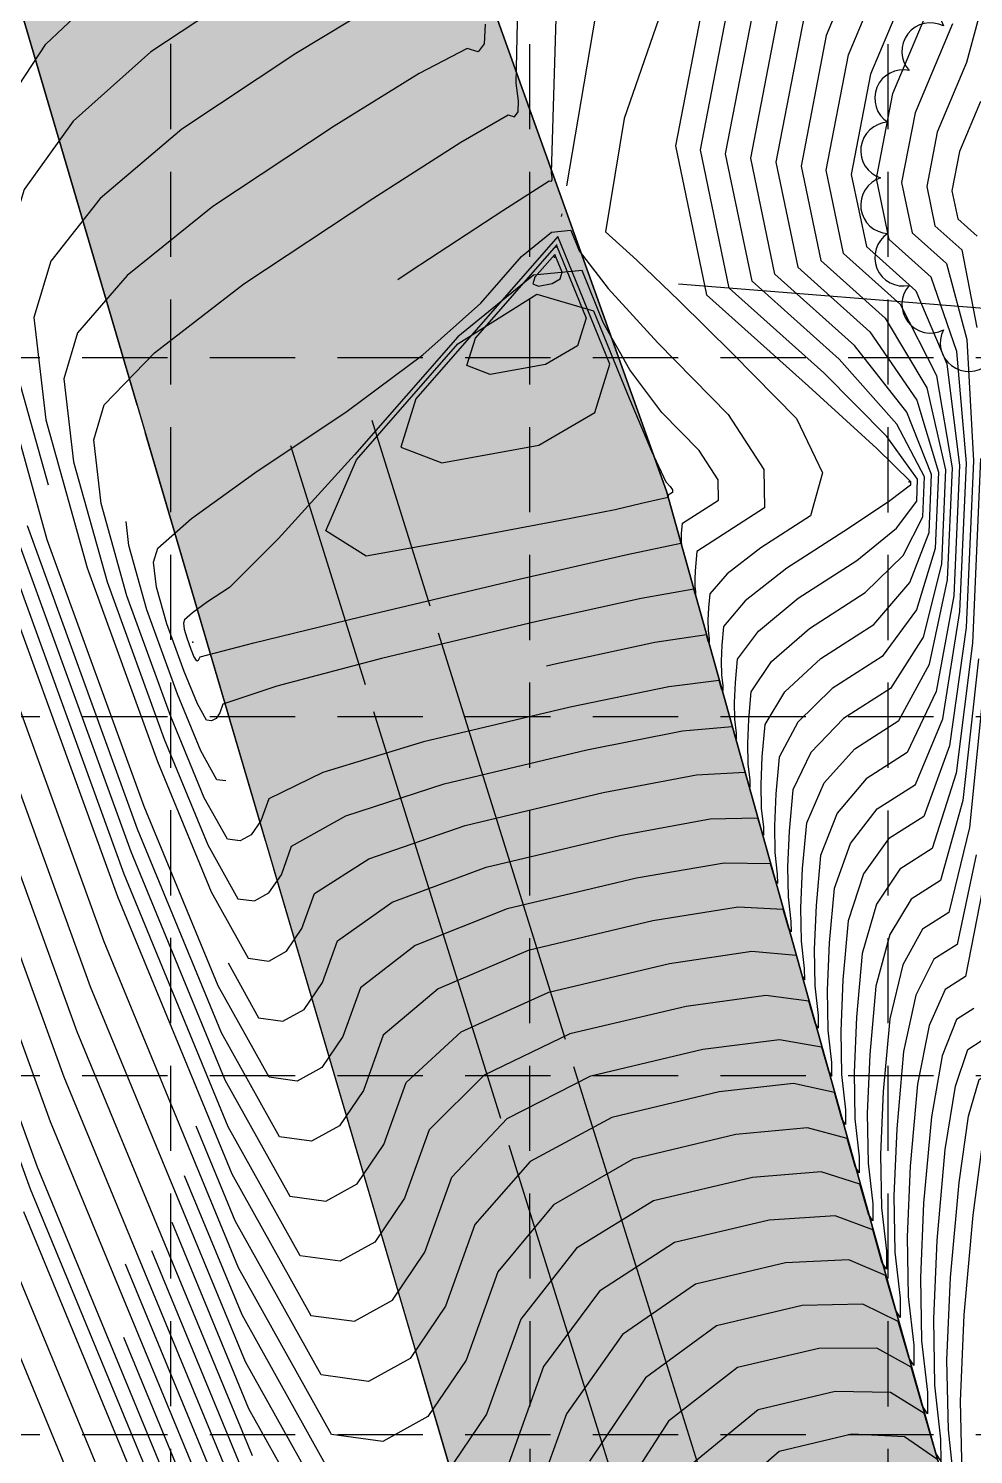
# Model space of a CAD drawing. Header units: feet. Extents: x 4829 to 5337, y 4560 to 5371.
# Drawn here: x 4926.3 to 4959.6, y 5040.7 to 5091 of the extents above; entities that cross this region are included whole.
import ezdxf

# ---------------------------------------------------------------- set-up
doc = ezdxf.new("R2010")
doc.units = ezdxf.units.FT
doc.header["$LTSCALE"] = 20
doc.header["$MEASUREMENT"] = 0
doc.header["$PDSIZE"] = 0.5
for name, pattern in [('HIDDEN', [0.375, 0.25, -0.125]), ('Prop.Base$0$CREEK', [1.2, 1, -0.05, 0, -0.05, 0, -0.05, 0, -0.05]), ('Prop.Base$0$DASHED', [0.8, 0.75, -0.05])]:
    doc.linetypes.add(name, pattern=pattern)
for name, color, linetype in [('EC', 43, 'CONTINUOUS'), ('GRID', 254, 'HIDDEN'), ('Prop.Base$0$CREEK', 9, 'Prop.Base$0$CREEK'), ('Prop.Base$0$EPVMT', 8, 'Prop.Base$0$DASHED'), ('Prop.Base$0$EWAT', 150, 'Prop.Base$0$DASHED'), ('Prop.Base$0$INFO', 7, 'CONTINUOUS'), ('Prop.Base$0$PLINE', 7, 'CONTINUOUS'), ('Prop.Base$0$PTgsr2', 5, 'CONTINUOUS'), ('Prop.Base$0$RIPRAP', 255, 'CONTINUOUS'), ('Prop.Base$0$TREE', 72, 'CONTINUOUS')]:
    doc.layers.add(name, color=color, linetype=linetype)

msp = doc.modelspace()

# ---------------------------------------------------------------- hatches: boundary and pattern name
at = {"layer": 'Prop.Base$0$RIPRAP'}
h = msp.add_hatch(dxfattribs=at)
h.set_pattern_fill('GRAVEL', scale=10, style=0)
h.set_pattern_definition([(228.0128, (337.9355, 334.07834), (-79.99998232, -90.00001342), [1.34536, -133.19088]), (184.9697, (337.0355, 333.07834), (120.000010515, 9.99991307), [2.30868, -228.55925]), (132.5104, (334.7355, 332.87834), (99.999907183, -110.00008674), [1.62788, -161.16032]), (267.2737, (330.8355, 330.37834), (9.999960177, 200.00000295), [2.10238, -208.13558]), (292.8337, (330.7355, 328.27834), (-50.000099054, 119.999964118), [2.06155, -204.09373]), (357.2737, (331.5355, 326.37834), (-200.00000295, 9.999960177), [2.10238, -208.13558]), (37.6942, (333.6355, 326.27834), (-130.000073456, -99.999904052), [2.78029, -275.24849]), (72.2553, (335.8355, 327.97834), (70.000107627, 219.999962312), [2.62488, -259.86321]), (121.4296, (336.6355, 330.47834), (-80.000082342, 129.999950365), [2.1095, -208.84073]), (175.2364, (335.5355, 332.2783), (110.00000946, -9.99991533), [2.40832, -118.00763]), (222.3974, (333.1355, 332.47834), (-120.00007351, -109.99992082), [3.11448, -308.33375]), (138.8141, (340.7355, 330.2783), (-70.00002947, 59.99997313), [1.06301, -105.23844]), (171.4692, (339.9355, 330.97834), (129.999982848, -20.0000791), [2.02237, -200.21511]), (225, (337.9355, 331.278), (-1e-14, -10.000003), [1.41421, -12.72792]), (203.1986, (337.2355, 332.4783), (49.9999973, 20.00001325), [0.76158, -75.39615]), (291.8014, (336.5355, 332.1783), (-9.9999991, 30.00000273), [1.07703, -52.77462]), (30.9638, (336.9355, 331.1783), (29.99998022, 20.00002484), [1.74929, -56.56023]), (161.5651, (338.4355, 332.0783), (20.0000043, -9.999984), [1.26491, -30.35787]), (16.3895, (330.7355, 332.17834), (100.000021984, 29.9999271), [1.772, -175.42845]), (70.3462, (332.4355, 332.67834), (-39.999952474, -110.000021356), [1.48661, -147.17408]), (293.1986, (338.4355, 334.0783), (-20.00001325, 49.9999973), [1.52315, -74.63458]), (343.6105, (339.0355, 332.67834), (-100.000021984, 29.9999271), [1.772, -175.42845]), (339.444, (330.7355, 325.9783), (-50.00001845, 19.99995996), [1.7088, -83.73124]), (294.7751, (332.3355, 325.37834), (-49.99992189, 110.00003422), [1.43178, -141.74643]), (66.8014, (338.5355, 324.0783), (20.00001325, 49.9999973), [1.52315, -74.63458]), (17.354, (339.1355, 325.47834), (-130.00002019, -39.99994502), [1.67631, -165.95424]), (69.444, (333.6355, 324.0783), (-19.99995996, -50.00001845), [0.8544, -84.58564]), (101.3099, (337.9355, 324.0783), (-9.9999763, 40.0000075), [0.5099, -50.48029]), (165.9638, (337.8355, 324.5783), (30.0000055, -9.9999806), [2.06155, -39.1695]), (186.009, (335.8355, 325.07834), (99.99999751, 9.999993175), [1.9105, -189.13923]), (303.6901, (336.9355, 330.2783), (-10.0000133, 19.9999956), [1.44222, -34.61329]), (353.1572, (337.7355, 329.07834), (169.999993655, -20.00007998), [2.51794, -249.27563]), (60.9454, (340.2355, 328.7783), (-40.00000027, -70.00000385), [1.02956, -101.92674]), (90, (340.736, 329.678), (-10, 10), [0.6, -9.4]), (120.2564, (335.6355, 325.37834), (39.99994887, -70.00002456), [1.38924, -137.5352]), (48.0128, (334.9355, 326.57834), (79.99998232, 90.00001342), [2.69072, -131.84552]), (360, (336.736, 328.578), (10, 10), [2.6, -7.4]), (325.3048, (339.3355, 328.57834), (-99.99994259, 70.000086096), [1.58114, -156.53274]), (254.0546, (340.6355, 327.6783), (-9.9999989, -40.00000127), [1.45602, -71.34508]), (207.646, (340.2355, 326.27834), (-189.999958072, -100.000077132), [2.37065, -234.69474]), (175.4261, (338.1355, 325.17834), (-130.000005583, 9.999948012), [2.50799, -248.29074])])
h.paths.add_polyline_path([(4926.071, 5137.929), (4948.742, 5074.657), (4971.406, 4993.761), (4961.731, 4970.254), (4914.918, 5129.205)])

# ---------------------------------------------------------------- linework, layer by layer
at = {"layer": 'EC', "color": 5, "flags": 128}
for points, elevation in [([(4985.166, 5232.096), (4960.975, 5196.334), (4952.684, 5181.824), (4948.197, 5170.685), (4947.515, 5162.916), (4946.819, 5150.059), (4946.11, 5132.111), (4945.387, 5109.075), (4944.912, 5093.664), (4944.686, 5085.878), (4944.708, 5085.717), (4944.703, 5085.615), (4944.671, 5085.573), (4944.613, 5085.59), (4942.972, 5084.539), (4939.747, 5082.42), (4939.281, 5082.11)], 618), ([(4949.815, 5072.536), (4949.754, 5071.858), (4949.741, 5071.564), (4949.746, 5071.317), (4949.769, 5071.115), (4949.769, 5071.03), (4949.748, 5071.063), (4949.705, 5071.213), (4947.849, 5070.88), (4944.181, 5070.063), (4938.701, 5068.763), (4935.01, 5067.794), (4933.11, 5067.156), (4933, 5066.85), (4932.867, 5066.654), (4932.712, 5066.568), (4932.533, 5066.592), (4932.211, 5067.17), (4931.743, 5068.302), (4931.132, 5069.987), (4930.773, 5071.275), (4930.668, 5072.163), (4930.816, 5072.654), (4932.003, 5073.703), (4934.23, 5075.31), (4937.496, 5077.475), (4940.153, 5079.467), (4942.201, 5081.286), (4943.64, 5082.932), (4944.697, 5083.789), (4945.374, 5083.855), (4945.669, 5083.131), (4946.692, 5081.808), (4948.442, 5079.884), (4950.92, 5077.36), (4952.173, 5075.422), (4952.203, 5074.069), (4949.815, 5072.536)], 617.5), ([(4939.914, 5077.91), (4939.386, 5076.207), (4940.832, 5075.662), (4944.252, 5076.277), (4946.225, 5077.437), (4946.753, 5079.14), (4944.917, 5083.634), (4939.914, 5077.91)], 616), ([(4944.864, 5083.32), (4945.91, 5080.758), (4945.609, 5079.787), (4944.484, 5079.126), (4942.535, 5078.776), (4941.711, 5079.086), (4942.012, 5080.057), (4944.864, 5083.32)], 615.5), ([(4944.11, 5082.204), (4944.036, 5081.965), (4944.238, 5081.889), (4944.717, 5081.975), (4944.993, 5082.137), (4945.067, 5082.376), (4944.81, 5083.005), (4944.11, 5082.204)], 615), ([(4950.582, 5074.344), (4950.566, 5075.063), (4949.9, 5076.094), (4948.583, 5077.435), (4947.456, 5078.939), (4946.519, 5080.606), (4945.772, 5082.435), (4944.062, 5082.267), (4941.389, 5080.103), (4937.753, 5075.943), (4935.071, 5072.998), (4933.342, 5071.269), (4932.568, 5070.756), (4932.04, 5070.375), (4931.759, 5070.127), (4931.724, 5070.01), (4931.749, 5069.8), (4931.834, 5069.494), (4931.979, 5069.095), (4932.09, 5068.827), (4932.166, 5068.69), (4932.208, 5068.684), (4932.245, 5068.704), (4932.277, 5068.751), (4932.303, 5068.823), (4934.198, 5069.317), (4937.963, 5070.233), (4943.597, 5071.569), (4947.361, 5072.434), (4949.254, 5072.826), (4949.277, 5072.746), (4949.288, 5072.729), (4949.288, 5072.774), (4949.276, 5072.881), (4949.273, 5073.013), (4949.28, 5073.169), (4949.312, 5073.529), (4950.582, 5074.344)], 617), ([(4948.81, 5074.523), (4948.806, 5074.48), (4948.805, 5074.461), (4948.806, 5074.446), (4948.807, 5074.433), (4948.807, 5074.428), (4948.806, 5074.43), (4948.803, 5074.439), (4948.491, 5074.372), (4947.871, 5074.228), (4946.941, 5074.008), (4945.014, 5073.625), (4942.088, 5073.081), (4938.164, 5072.375), (4936.74, 5073.269), (4937.817, 5075.763), (4941.394, 5079.856), (4944.178, 5081.607), (4946.17, 5081.015), (4947.368, 5078.08), (4948.219, 5076.071), (4948.723, 5074.987), (4948.88, 5074.827), (4948.959, 5074.705), (4948.961, 5074.619), (4948.81, 5074.523)], 616.5), ([(4933.211, 5064.453), (4932.901, 5064.495), (4932.332, 5065.514), (4931.508, 5067.509), (4930.429, 5070.48), (4929.797, 5072.75), (4929.697, 5073.596)], 618)]:
    msp.add_lwpolyline(points, dxfattribs=dict(at, elevation=elevation))
at = {"layer": 'EC', "color": 43, "flags": 128}
for points, elevation in [([(4974.089, 5229.353), (4954.072, 5199.761), (4947.061, 5186.049), (4943.049, 5173.42), (4942.036, 5161.874), (4941.186, 5148.648), (4940.501, 5133.74), (4939.981, 5117.151), (4939.725, 5105.417), (4939.735, 5098.54), (4940.01, 5096.518), (4939.948, 5095.24), (4939.551, 5094.706), (4938.817, 5094.916), (4937.075, 5094.226), (4934.326, 5092.636), (4930.568, 5090.145), (4927.826, 5087.697), (4926.099, 5085.292), (4925.387, 5082.93), (4925.895, 5078.65), (4926.945, 5074.879)], 620), ([(4925.156, 5087.819), (4926.87, 5090.416), (4929.475, 5092.873), (4932.97, 5095.19), (4935.601, 5096.648), (4937.368, 5097.248), (4938.27, 5096.99), (4938.759, 5097.647), (4938.835, 5099.219), (4938.497, 5101.705), (4938.428, 5108.356), (4938.629, 5119.17), (4939.099, 5134.147), (4939.778, 5148.295), (4940.666, 5161.614), (4941.762, 5174.104), (4945.656, 5187.105), (4952.346, 5200.618), (4971.32, 5228.667)], 620.5), ([(4942.083, 5012.063), (4935.359, 5024.105), (4925.623, 5047.687), (4912.876, 5082.806), (4904.954, 5108.133), (4901.858, 5123.665), (4903.587, 5129.403), (4905.725, 5133.375), (4908.273, 5135.579), (4911.229, 5136.017), (4912.598, 5137.042), (4912.38, 5138.656), (4910.575, 5140.858), (4910.312, 5149.842), (4911.591, 5165.609), (4917.235, 5210.708)], 630.5), ([(4942.818, 5007.868), (4935.601, 5020.793), (4925.152, 5046.101), (4911.472, 5083.793), (4902.868, 5110.635), (4899.341, 5126.629), (4900.892, 5131.774), (4902.809, 5135.335), (4905.092, 5137.311), (4907.743, 5137.703), (4908.971, 5138.623), (4908.775, 5140.07), (4907.156, 5142.044), (4906.921, 5150.099), (4908.068, 5164.235), (4913.128, 5204.669)], 631.5), ([(4956.853, 5096.616), (4954.38, 5090.72), (4953.49, 5086.112), (4954.182, 5082.792), (4956.456, 5080.76), (4957.923, 5078.299), (4958.584, 5075.408), (4958.438, 5072.088), (4957.789, 5069.521), (4956.638, 5067.707), (4954.985, 5066.646), (4953.839, 5065.454), (4953.201, 5064.132), (4953.072, 5062.681), (4953.017, 5061.425), (4953.038, 5060.365), (4953.134, 5059.501), (4953.137, 5059.139), (4953.046, 5059.28), (4952.861, 5059.922), (4951.269, 5060.002), (4948.271, 5059.52), (4943.866, 5058.475), (4940.696, 5057.131), (4938.762, 5055.488), (4938.063, 5053.546), (4937.221, 5052.303), (4936.235, 5051.758), (4935.105, 5051.911), (4933.058, 5055.576), (4930.096, 5062.752), (4926.217, 5073.439)], 621), ([(4950.47, 5094.131), (4949.06, 5086.833), (4950.156, 5081.574), (4953.758, 5078.355), (4956.157, 5076.165), (4957.354, 5075.004), (4957.348, 5074.871), (4956.62, 5074.317), (4955.168, 5073.342), (4952.994, 5071.946), (4951.524, 5070.796), (4950.761, 5069.893), (4950.702, 5069.236), (4950.677, 5068.667), (4950.687, 5068.188), (4950.73, 5067.797), (4950.731, 5067.633), (4950.69, 5067.696), (4950.606, 5067.987), (4948.826, 5067.772), (4945.35, 5067.051), (4940.177, 5065.823), (4936.635, 5064.747), (4934.725, 5063.822), (4934.447, 5063.049), (4934.111, 5062.554), (4933.718, 5062.337), (4933.268, 5062.398), (4932.453, 5063.858), (4931.273, 5066.716), (4929.727, 5070.974), (4928.822, 5074.225), (4928.555, 5076.47), (4928.929, 5077.709), (4930.693, 5079.54), (4933.847, 5081.961), (4938.392, 5084.974), (4941.497, 5086.961), (4943.164, 5087.921), (4943.391, 5087.856), (4943.514, 5088.022), (4943.533, 5088.417), (4943.448, 5089.043), (4943.615, 5096.602)], 618.5), ([(4925.514, 5073.932), (4929.86, 5061.959), (4933.179, 5053.92), (4935.472, 5049.814), (4936.738, 5049.642), (4937.843, 5050.253), (4938.787, 5051.645), (4939.569, 5053.821), (4941.509, 5055.607), (4944.604, 5057.005), (4948.855, 5058.013), (4951.758, 5058.448), (4953.312, 5058.309), (4953.517, 5057.597), (4953.618, 5057.441), (4953.615, 5057.842), (4953.508, 5058.801), (4953.485, 5059.977), (4953.546, 5061.37), (4953.689, 5062.98), (4954.302, 5064.385), (4955.383, 5065.586), (4956.932, 5066.58), (4958.023, 5068.562), (4958.656, 5071.532), (4958.83, 5075.489), (4958.277, 5078.725), (4956.996, 5081.241), (4954.987, 5083.036), (4954.376, 5085.968), (4955.162, 5090.038), (4957.346, 5095.245)], 621.5), ([(4949.688, 5094.813), (4947.255, 5087.798), (4946.594, 5083.794), (4947.706, 5082.801), (4949.198, 5081.373), (4951.07, 5079.512), (4953.324, 5077.216), (4954.242, 5075.31), (4953.824, 5073.794), (4952.07, 5072.669), (4950.887, 5071.752), (4950.272, 5071.045), (4950.228, 5070.547), (4950.209, 5070.116), (4950.216, 5069.752), (4950.249, 5069.456), (4950.25, 5069.332), (4950.219, 5069.38), (4950.156, 5069.6), (4948.338, 5069.326), (4944.765, 5068.557), (4944.513, 5068.497)], 618), ([(4957.84, 5093.874), (4955.944, 5089.356), (4955.262, 5085.824), (4955.792, 5083.279), (4957.535, 5081.722), (4958.63, 5079.152), (4959.076, 5075.57), (4958.874, 5070.976), (4958.257, 5067.603), (4957.226, 5065.453), (4955.781, 5064.525), (4954.765, 5063.317), (4954.178, 5061.828), (4954.02, 5060.059), (4953.953, 5058.528), (4953.979, 5057.236), (4954.096, 5056.183), (4954.099, 5055.742), (4953.988, 5055.913), (4953.763, 5056.696), (4952.247, 5056.894), (4949.44, 5056.507), (4945.342, 5055.535), (4942.321, 5054.084), (4940.377, 5052.154), (4939.51, 5049.745), (4938.465, 5048.202), (4937.241, 5047.526), (4935.839, 5047.717), (4935.839, 5047.717), (4933.3, 5052.263), (4929.625, 5061.166), (4924.812, 5074.425)], 622), ([(4942.359, 5091.118), (4942.325, 5090.428), (4942.111, 5090.14), (4941.715, 5090.253), (4940.023, 5089.382), (4937.037, 5087.528), (4932.754, 5084.689), (4929.737, 5082.259), (4927.986, 5080.237), (4927.499, 5078.623), (4927.846, 5075.7), (4929.025, 5071.467), (4931.037, 5065.923), (4932.574, 5062.201), (4933.635, 5060.3), (4934.221, 5060.221), (4934.733, 5060.503), (4935.17, 5061.148), (4935.532, 5062.156), (4937.447, 5063.224), (4940.914, 5064.354), (4945.934, 5065.544), (4949.315, 5066.218), (4951.057, 5066.374), (4951.161, 5066.013), (4951.212, 5065.934), (4951.211, 5066.138), (4951.157, 5066.623), (4951.145, 5067.219), (4951.176, 5067.925), (4951.249, 5068.741), (4951.987, 5069.728), (4953.392, 5070.886), (4955.462, 5072.215), (4956.853, 5073.358), (4957.566, 5074.314), (4957.6, 5075.085), (4956.511, 5076.592), (4954.297, 5078.836), (4950.961, 5081.818), (4949.946, 5086.689), (4951.252, 5093.449)], 619), ([(4924.11, 5074.918), (4929.389, 5060.373), (4933.421, 5050.607), (4936.206, 5045.619), (4937.744, 5045.41), (4939.087, 5046.152), (4940.233, 5047.844), (4941.184, 5050.487), (4943.133, 5052.561), (4946.08, 5054.065), (4950.024, 5055.001), (4952.735, 5055.34), (4954.214, 5055.083), (4954.459, 5054.23), (4954.58, 5054.043), (4954.577, 5054.524), (4954.449, 5055.672), (4954.421, 5057.08), (4954.494, 5058.748), (4954.666, 5060.676), (4955.228, 5062.249), (4956.179, 5063.465), (4957.521, 5064.326), (4958.491, 5066.644), (4959.092, 5070.419), (4959.322, 5075.651), (4958.983, 5079.579), (4958.075, 5082.203), (4956.597, 5083.523), (4956.148, 5085.68), (4956.726, 5088.673), (4958.333, 5092.504)], 622.5), ([(4938.549, 5091.804), (4935.681, 5090.082), (4931.661, 5087.417), (4928.782, 5084.978), (4927.042, 5082.764), (4926.443, 5080.777), (4926.87, 5077.175), (4928.323, 5071.96), (4930.802, 5065.13), (4932.695, 5060.545), (4934.003, 5058.203), (4934.725, 5058.105), (4935.355, 5058.453), (4935.893, 5059.248), (4936.34, 5060.489), (4938.259, 5061.701), (4941.652, 5062.884), (4946.518, 5064.038), (4949.804, 5064.664), (4951.508, 5064.761), (4951.632, 5064.33), (4951.693, 5064.235), (4951.692, 5064.478), (4951.627, 5065.059), (4951.613, 5065.77), (4951.65, 5066.614), (4951.737, 5067.589), (4952.45, 5068.659), (4953.79, 5069.826), (4955.756, 5071.088), (4957.087, 5072.399), (4957.784, 5073.758), (4957.846, 5075.165), (4956.864, 5077.019), (4954.837, 5079.317), (4951.766, 5082.061), (4950.832, 5086.545), (4952.034, 5092.767)], 619.5), ([(4960.103, 5092.642), (4959.319, 5089.762), (4958.29, 5087.309), (4957.92, 5085.392), (4958.208, 5084.01), (4959.154, 5083.164), (4959.69, 5080.432)], 623.5), ([(4966.326, 5092.339), (4966.564, 5090.668), (4965.995, 5088.972), (4964.619, 5087.251), (4963.922, 5085.632), (4963.905, 5084.115), (4964.568, 5082.699), (4964.564, 5079.792), (4963.893, 5075.394), (4962.555, 5069.504), (4961.612, 5064.426), (4961.065, 5060.16), (4960.913, 5056.705), (4960.712, 5054.338), (4960.461, 5053.058), (4960.161, 5052.865), (4959.857, 5051.564), (4959.547, 5049.155), (4959.233, 5045.638), (4959.101, 5042.595), (4959.152, 5040.027)], 627.5), ([(4933.292, 5058.036), (4934.37, 5056.106), (4935.228, 5055.989), (4935.977, 5056.403), (4936.617, 5057.347), (4937.147, 5058.822), (4939.072, 5060.177), (4942.39, 5061.414), (4947.103, 5062.532), (4950.292, 5063.11), (4951.959, 5063.148), (4952.103, 5062.646), (4952.175, 5062.537), (4952.173, 5062.819), (4952.098, 5063.494), (4952.081, 5064.322), (4952.124, 5065.303), (4952.225, 5066.437), (4952.913, 5067.591), (4954.188, 5068.766), (4956.05, 5069.961), (4957.321, 5071.44), (4958.002, 5073.201), (4958.092, 5075.246), (4957.217, 5077.445), (4955.377, 5079.798), (4952.571, 5082.305), (4951.718, 5086.4), (4952.816, 5092.084)], 620), ([(4953.598, 5091.402), (4952.604, 5086.256), (4953.377, 5082.549), (4955.916, 5080.279), (4957.57, 5077.872), (4958.338, 5075.327), (4958.22, 5072.645), (4957.555, 5070.48), (4956.344, 5068.834), (4954.586, 5067.706), (4953.376, 5066.522), (4952.713, 5065.284), (4952.598, 5063.992), (4952.549, 5062.873), (4952.568, 5061.93), (4952.653, 5061.16), (4952.656, 5060.838), (4952.574, 5060.963), (4952.41, 5061.535), (4950.781, 5061.556), (4947.687, 5061.026), (4943.128, 5059.944), (4939.884, 5058.654), (4937.955, 5057.155), (4937.34, 5055.447), (4936.599, 5054.353), (4935.731, 5053.874), (4934.737, 5054.009), (4932.937, 5057.232), (4930.331, 5063.545), (4926.919, 5072.946), (4924.919, 5080.125)], 620.5), ([(4958.826, 5091.133), (4957.508, 5087.991), (4957.034, 5085.536), (4957.403, 5083.766), (4958.615, 5082.683), (4959.336, 5080.005), (4959.568, 5075.732), (4959.31, 5069.863), (4958.725, 5065.685), (4957.815, 5063.2), (4956.577, 5062.405), (4955.691, 5061.18), (4955.154, 5059.524), (4954.968, 5057.437), (4954.889, 5055.631), (4954.919, 5054.107), (4955.057, 5052.865), (4955.061, 5052.345), (4954.93, 5052.547), (4954.664, 5053.47), (4953.224, 5053.786), (4950.608, 5053.495), (4946.817, 5052.595), (4943.945, 5051.037), (4941.992, 5048.82), (4940.957, 5045.944), (4939.709, 5044.102), (4938.248, 5043.295), (4936.574, 5043.522), (4933.543, 5048.95), (4932.164, 5052.289)], 623), ([(4958.904, 5039.593), (4958.682, 5041.591), (4958.633, 5044.043), (4958.759, 5046.949), (4959.059, 5050.307), (4959.394, 5052.633), (4959.763, 5053.925), (4960.167, 5054.184), (4960.505, 5055.909), (4960.776, 5059.098), (4960.981, 5063.753), (4961.463, 5068.376), (4962.222, 5072.969), (4963.258, 5077.532), (4963.778, 5080.939), (4963.781, 5083.191), (4963.268, 5084.287), (4963.281, 5085.462), (4963.821, 5086.716), (4964.886, 5088.049), (4965.242, 5089.498), (4964.886, 5091.062)], 627), ([(4959.813, 5088.392), (4959.072, 5086.627), (4958.806, 5085.247), (4959.013, 5084.254), (4959.694, 5083.645)], 624), ([(4934.996, 5029.074), (4926.329, 5050.065), (4914.982, 5081.327)], 629), ([(4915.684, 5080.834), (4926.565, 5050.858), (4934.874, 5030.731)], 628.5), ([(4934.632, 5034.043), (4927.035, 5052.444), (4917.089, 5079.848)], 627.5), ([(4918.493, 5078.862), (4927.506, 5054.03), (4934.39, 5037.356)], 626.5), ([(4934.148, 5040.669), (4927.977, 5055.616), (4919.897, 5077.876)], 625.5), ([(4937.676, 5037.23), (4933.906, 5043.981), (4928.448, 5057.201), (4921.302, 5076.89)], 624.5), ([(4959.814, 5075.813), (4959.528, 5069.306), (4958.959, 5064.726), (4958.109, 5062.073), (4956.976, 5061.345), (4956.153, 5060.112), (4955.642, 5058.372), (4955.442, 5056.126), (4955.357, 5054.183), (4955.39, 5052.543), (4955.538, 5051.206), (4955.542, 5050.646), (4955.401, 5050.863), (4955.115, 5051.857), (4953.712, 5052.233), (4951.192, 5051.989), (4947.555, 5051.126), (4944.758, 5049.514), (4942.799, 5047.153), (4941.68, 5044.043), (4940.331, 5042.052), (4938.751, 5041.179), (4936.941, 5041.425), (4933.664, 5047.294), (4928.919, 5058.787), (4922.706, 5075.904)], 623.5), ([(4959.746, 5068.75), (4959.193, 5063.767), (4958.403, 5060.946), (4957.374, 5060.285), (4956.616, 5059.043), (4956.13, 5057.22), (4955.915, 5054.815), (4955.825, 5052.734), (4955.86, 5050.978), (4956.019, 5049.547), (4956.023, 5048.947), (4955.872, 5049.18), (4955.566, 5050.244), (4954.201, 5050.679), (4951.777, 5050.482), (4948.293, 5049.656), (4945.57, 5047.99), (4943.607, 5045.486), (4942.403, 5042.142), (4940.953, 5040.002)], 624), ([(4959.964, 5068.193), (4959.427, 5062.808), (4958.697, 5059.819), (4957.772, 5059.225), (4957.079, 5057.975), (4956.618, 5056.068), (4956.389, 5053.504), (4956.293, 5051.286), (4956.33, 5049.414), (4956.5, 5047.888), (4956.504, 5047.249), (4956.343, 5047.497), (4956.017, 5048.631), (4954.69, 5049.125), (4952.361, 5048.976), (4949.031, 5048.186), (4946.382, 5046.467), (4944.414, 5043.819), (4943.127, 5040.242)], 624.5), ([(4959.661, 5061.849), (4958.991, 5058.692), (4958.17, 5058.165), (4957.542, 5056.906), (4957.107, 5054.916), (4956.863, 5052.193), (4956.761, 5049.837), (4956.8, 5047.849), (4956.981, 5046.229), (4956.985, 5045.55), (4956.814, 5045.813), (4956.468, 5047.019), (4955.178, 5047.571), (4952.945, 5047.47), (4949.769, 5046.716), (4947.194, 5044.944), (4945.221, 5042.152), (4943.85, 5038.341)], 625), ([(4959.884, 5060.623), (4959.285, 5057.565), (4958.568, 5057.105), (4958.005, 5055.838), (4957.595, 5053.763), (4957.337, 5050.882), (4957.229, 5048.389), (4957.271, 5046.285), (4957.461, 5044.57), (4957.466, 5043.851), (4957.285, 5044.13), (4956.919, 5045.406), (4955.667, 5046.017), (4953.53, 5045.964), (4950.507, 5045.247), (4948.007, 5043.42), (4946.029, 5040.485)], 625.5), ([(4959.579, 5056.438), (4958.967, 5056.045), (4958.468, 5054.77), (4958.083, 5052.611), (4957.811, 5049.571), (4957.697, 5046.94), (4957.741, 5044.72), (4957.942, 5042.911), (4957.947, 5042.153), (4957.757, 5042.447), (4957.37, 5043.793), (4956.156, 5044.463), (4954.114, 5044.458), (4951.245, 5043.777), (4948.819, 5041.897), (4946.836, 5038.818)], 626), ([(4949.631, 5040.374), (4951.983, 5042.307), (4954.698, 5042.951), (4956.644, 5042.909), (4957.821, 5042.18), (4958.228, 5040.763), (4958.428, 5040.454), (4958.423, 5041.252), (4958.211, 5043.156), (4958.165, 5045.492), (4958.285, 5048.26), (4958.571, 5051.459), (4958.931, 5053.701), (4959.365, 5054.985), (4959.873, 5055.311)], 626.5), ([(4937.308, 5039.327), (4933.785, 5045.638), (4931.76, 5050.542)], 624), ([(4935.117, 5027.418), (4926.094, 5049.272)], 629.5), ([(4938.043, 5035.133), (4934.027, 5042.325), (4931.316, 5048.891)], 625), ([(4934.269, 5039.012), (4930.604, 5047.89)], 626), ([(4929.668, 5047.43), (4934.511, 5035.7)], 627), ([(4934.753, 5032.387), (4929.613, 5044.837)], 628), ([(4950.443, 5038.85), (4952.721, 5040.837), (4955.282, 5041.445), (4957.133, 5041.355), (4958.272, 5040.567)], 627)]:
    msp.add_lwpolyline(points, dxfattribs=dict(at, elevation=elevation))
at = {"layer": 'GRID', "color": 8, "linetype": 'HIDDEN', "ltscale": 0.6}
for p, q in [((4931.314, 4623.918), (4931.246, 5357.195)), ((4944.01, 4623.916), (4943.881, 5357.205)), ((4956.561, 4623.914), (4956.563, 5357.198)), ((4842.654, 5079.373), (5323.402, 5079.373)), ((4842.654, 5066.722), (5323.402, 5066.722)), ((4842.654, 5054.071), (5323.402, 5054.071)), ((4842.654, 5041.419), (5323.402, 5041.419))]:
    msp.add_line(p, q, dxfattribs=at)
at = {"layer": 'Prop.Base$0$CREEK', "color": 5, "flags": 128}
msp.add_lwpolyline([(5004.329, 5236.842), (4958.784, 5165.06), (4944.793, 5082.903)], dxfattribs=at)
at = {"layer": 'Prop.Base$0$EPVMT', "color": 7}
msp.add_line((4961.731, 4970.254), (4914.918, 5129.205), dxfattribs=at)
at = {"layer": 'Prop.Base$0$EPVMT', "color": 7, "linetype": 'Continuous'}
msp.add_polyline3d([(4961.731, 4970.254, 640.054), (4971.406, 4993.761, 639.498), (4948.742, 5074.657, 616.433), (4926.071, 5137.929, 625.146)], dxfattribs=at)
at = {"layer": 'Prop.Base$0$EWAT', "color": 7}
for p, q in [((4978.569, 4948.426), (4938.369, 5077.156)), ((4976.292, 4945.654), (4935.505, 5076.262))]:
    msp.add_line(p, q, dxfattribs=at)
at = {"layer": 'Prop.Base$0$INFO'}
msp.add_line((4949.167, 5081.971), (5318.202, 5052.327), dxfattribs=at)
at = {"layer": 'Prop.Base$0$PLINE', "flags": 128}
msp.add_lwpolyline([(4926.071, 5137.929), (4948.742, 5074.657), (4971.406, 4993.761), (4961.731, 4970.254), (4914.918, 5129.205), (4926.071, 5137.929)], dxfattribs=at)
at = {"layer": 'Prop.Base$0$PTgsr2', "color": 5}
for p in [(4944.793, 5082.903), (4957.303, 5074.987), (4948.742, 5074.657), (4932.052, 5069.341)]:
    msp.add_point(p, dxfattribs=at)
at = {"layer": 'Prop.Base$0$TREE'}
msp.add_lwpolyline([(4971.696, 5085.932, 0.658288), (4971.047, 5087.658, 0.836526), (4970.29, 5089.484, 0.836526), (4969.087, 5091.052, 0.836526), (4967.519, 5092.255, 0.836526), (4965.693, 5093.012, 0.832239), (4963.799, 5093.319, 0.832239), (4961.904, 5093.012, 0.836526), (4960.078, 5092.255, 0.836526), (4958.51, 5091.052, 0.836526), (4957.307, 5089.484, 0.836526), (4956.551, 5087.658, 0.836526), (4956.293, 5085.698, 0.836526), (4956.551, 5083.739, 0.836526), (4957.307, 5081.913, 0.836526), (4958.51, 5080.345, 0.836526), (4960.078, 5079.141, 0.718606), (4962.25, 5078.161)], format="xyb", dxfattribs=at)

doc.saveas('drawing.dxf')
